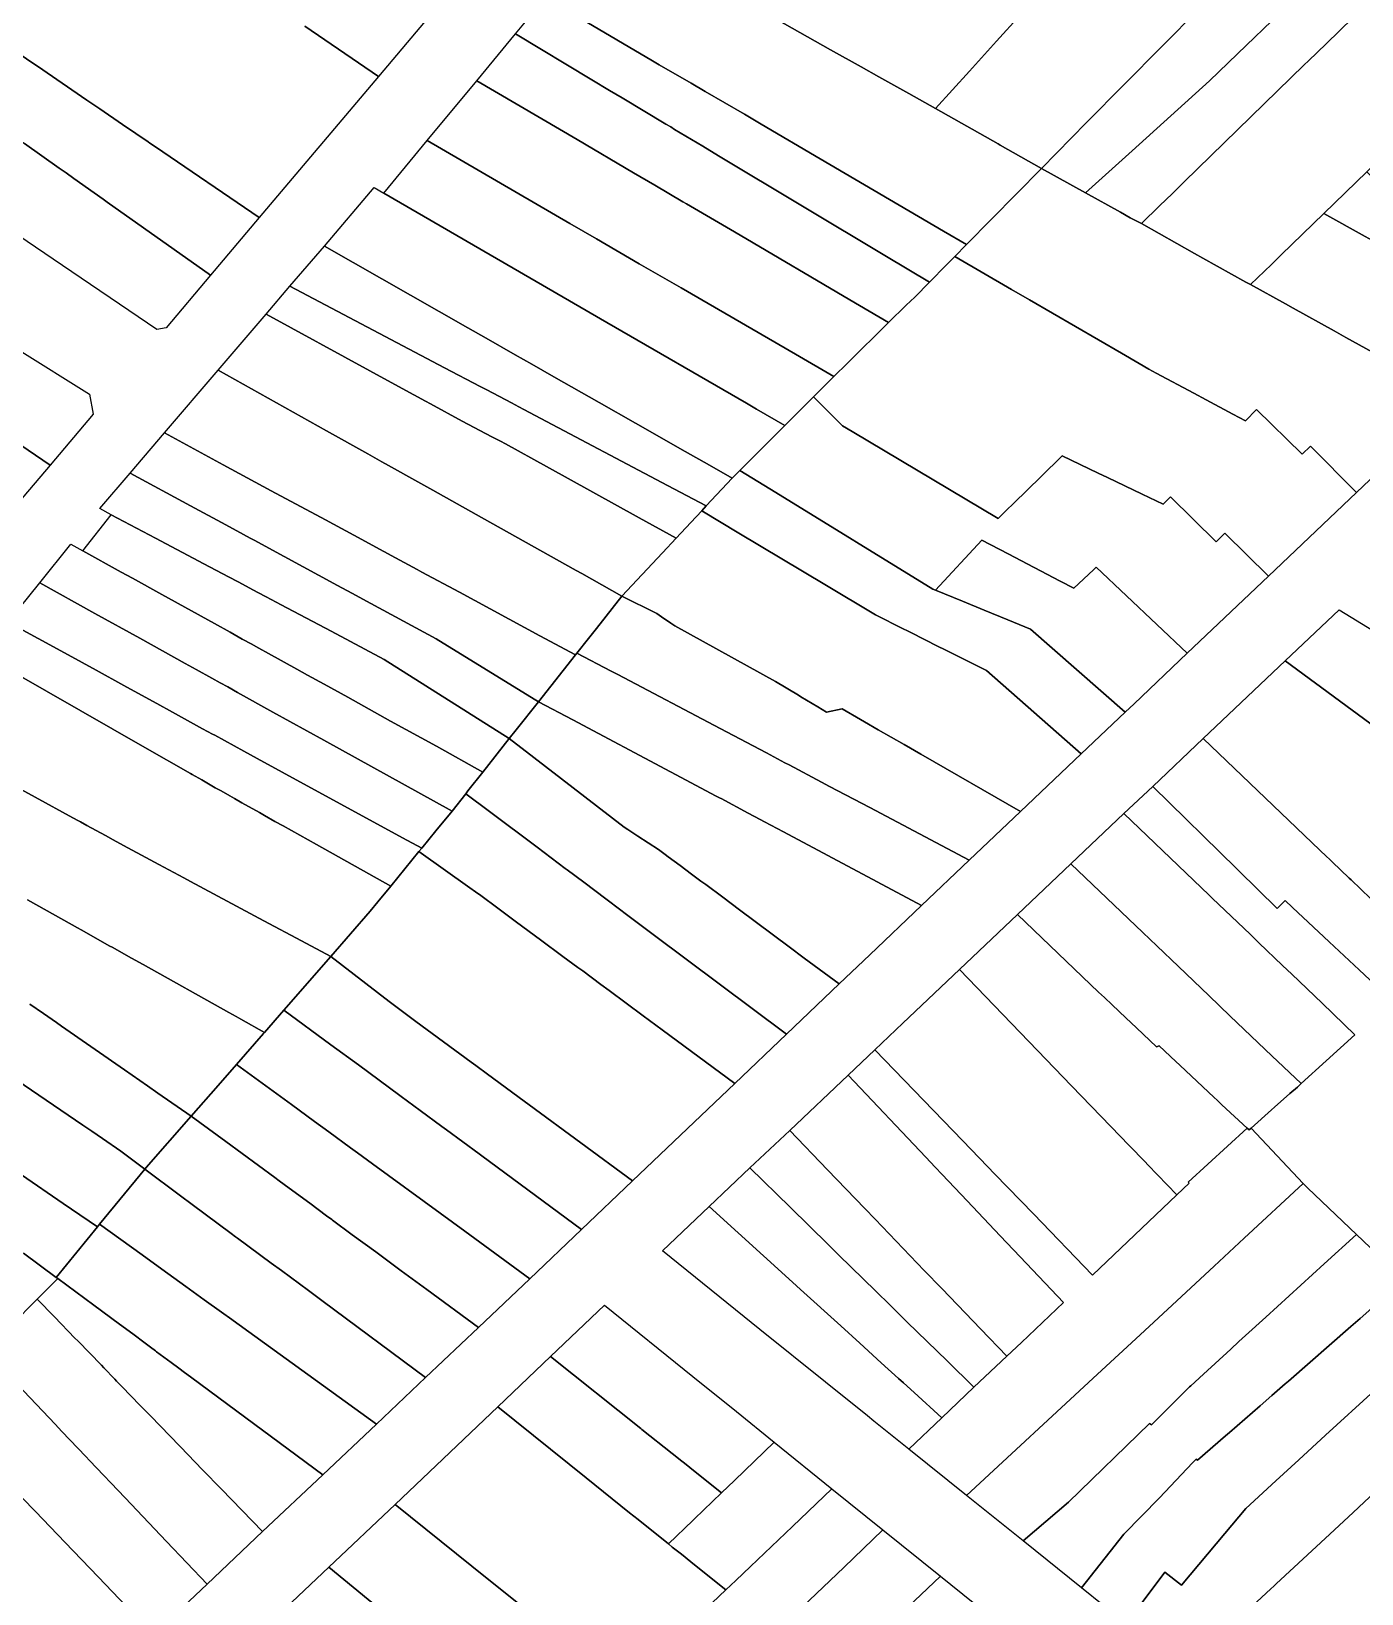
# Model space of a CAD drawing. Header units: metres. Extents: x 3 to 1005126, y 39 to 4383651.
# Drawn here: x 490286.3 to 490393.6, y 4371099.3 to 4371225.2 of the extents above; entities that cross this region are included whole.
import ezdxf

# ---------------------------------------------------------------- set-up
doc = ezdxf.new("R2010")
doc.units = ezdxf.units.M
doc.header["$MEASUREMENT"] = 0
doc.layers.add('TM_Llucmajor', color=7, linetype='Continuous')

msp = doc.modelspace()

# ---------------------------------------------------------------- linework, layer by layer
at = {"layer": 'TM_Llucmajor', "linetype": 'Continuous', "flags": 128}
for points in [[(490342.63, 4371228.57), (490341.8, 4371229.02), (490338.26, 4371230.92), (490333.13, 4371233.67), (490338.5, 4371239.45), (490342.85, 4371236.24), (490346.54, 4371233.51), (490347.02, 4371233.15), (490354.44, 4371227.67), (490355.66, 4371228.97), (490355.97, 4371229.3), (490358.41, 4371231.92), (490359.33, 4371231.13), (490360.29, 4371232.16), (490366.04, 4371226.53), (490364.15, 4371224.43), (490361.97, 4371222.02), (490359.22, 4371218.99), (490357.06, 4371220.2), (490354.66, 4371221.55), (490353.22, 4371222.36), (490350.77, 4371223.73), (490345.81, 4371226.52), (490342.63, 4371228.57)], [(490336.95, 4371222.53), (490336.42, 4371222.84), (490327.79, 4371227.94), (490333.13, 4371233.67), (490338.26, 4371230.92), (490341.8, 4371229.02), (490342.63, 4371228.57), (490345.81, 4371226.52), (490350.77, 4371223.73), (490353.22, 4371222.36), (490354.66, 4371221.55), (490357.06, 4371220.2), (490359.22, 4371218.99), (490364.26, 4371216.15), (490364.43, 4371216.05), (490367.77, 4371214.17), (490361.73, 4371208.03), (490359.86, 4371209.12), (490349.94, 4371214.95), (490345.17, 4371217.74), (490343.82, 4371218.54), (490340.67, 4371220.37), (490339.52, 4371221.04), (490336.95, 4371222.53)], [(490331.53, 4371221.31), (490325.37, 4371225.01), (490327.79, 4371227.94), (490336.42, 4371222.84), (490336.95, 4371222.53), (490339.52, 4371221.04), (490340.67, 4371220.37), (490343.82, 4371218.54), (490345.17, 4371217.74), (490349.94, 4371214.95), (490359.86, 4371209.12), (490361.73, 4371208.03), (490360.77, 4371207.06), (490360.12, 4371206.4), (490358.73, 4371204.99), (490355.28, 4371207.07), (490341.74, 4371215.19), (490340.48, 4371215.95), (490338.19, 4371217.32), (490337.88, 4371217.51), (490337.48, 4371217.75), (490333.96, 4371219.86), (490332.96, 4371220.46), (490331.53, 4371221.31)], [(490328.91, 4371217.33), (490322.25, 4371221.24), (490325.37, 4371225.01), (490331.53, 4371221.31), (490332.96, 4371220.46), (490333.96, 4371219.86), (490337.48, 4371217.75), (490337.88, 4371217.51), (490338.19, 4371217.32), (490340.48, 4371215.95), (490341.74, 4371215.19), (490355.28, 4371207.07), (490358.73, 4371204.99), (490357.55, 4371203.79), (490356.87, 4371203.14), (490355.43, 4371201.76), (490352.33, 4371203.58), (490343.48, 4371208.78), (490342.69, 4371209.24), (490339.15, 4371211.32), (490338.87, 4371211.48), (490336.61, 4371212.81), (490334.88, 4371213.82), (490330.34, 4371216.49), (490328.91, 4371217.33)], [(490329.76, 4371209.73), (490318.26, 4371216.42), (490322.25, 4371221.24), (490328.91, 4371217.33), (490330.34, 4371216.49), (490334.88, 4371213.82), (490336.61, 4371212.81), (490338.87, 4371211.48), (490339.15, 4371211.32), (490342.69, 4371209.24), (490343.48, 4371208.78), (490352.33, 4371203.58), (490355.43, 4371201.76), (490352.13, 4371198.48), (490351.04, 4371197.4), (490347.94, 4371199.19), (490338.72, 4371204.53), (490335.34, 4371206.49), (490331.91, 4371208.48), (490329.76, 4371209.73)], [(490279.28, 4371212.62), (490276.53, 4371214.38), (490280.03, 4371220), (490282.78, 4371218.25), (490285.79, 4371216.17), (490288.59, 4371214.2), (490289.15, 4371213.81), (490289.78, 4371213.36), (490291.42, 4371212.2), (490292.14, 4371211.69), (490292.47, 4371211.46), (490300.8, 4371205.57), (490297.22, 4371201.33), (490296.47, 4371201.19), (490288.11, 4371206.86), (490287.44, 4371207.32), (490285.26, 4371208.79), (490285.15, 4371208.86), (490284.45, 4371209.31), (490279.28, 4371212.62)], [(490326.53, 4371205.35), (490314.75, 4371212.18), (490318.26, 4371216.42), (490329.76, 4371209.73), (490331.91, 4371208.48), (490335.34, 4371206.49), (490338.72, 4371204.53), (490347.94, 4371199.19), (490351.04, 4371197.4), (490349.4, 4371195.76), (490347.09, 4371193.44), (490344.8, 4371194.77), (490343.99, 4371195.24), (490332.73, 4371201.76), (490327.05, 4371205.05), (490326.53, 4371205.35)], [(490393.85, 4371208.69), (490390.51, 4371210.53), (490393.99, 4371213.9), (490396.94, 4371210.86), (490400.43, 4371214.26), (490401.32, 4371213.74), (490403.23, 4371212.62), (490403.83, 4371212.27), (490408.41, 4371209.58), (490409.25, 4371209.09), (490413.04, 4371206.86), (490406.7, 4371200.88), (490402.67, 4371204.2), (490402.02, 4371203.59), (490398.03, 4371206.39), (490397.09, 4371206.91), (490393.85, 4371208.69)], [(490321.53, 4371201.33), (490309.97, 4371207.91), (490313.99, 4371212.62), (490314.75, 4371212.18), (490326.53, 4371205.35), (490327.05, 4371205.05), (490332.73, 4371201.76), (490343.99, 4371195.24), (490344.8, 4371194.77), (490347.09, 4371193.44), (490343.45, 4371189.82), (490343.19, 4371189.56), (490342.84, 4371189.19), (490341, 4371190.24), (490339.06, 4371191.35), (490335.05, 4371193.63), (490332.11, 4371195.3), (490328.47, 4371197.38), (490326.69, 4371198.39), (490325.36, 4371199.15), (490323.02, 4371200.48), (490321.53, 4371201.33)], [(490387.43, 4371203.24), (490384.62, 4371204.8), (490386.29, 4371206.43), (490387.09, 4371207.21), (490390.51, 4371210.53), (490393.85, 4371208.69), (490397.09, 4371206.91), (490398.03, 4371206.39), (490402.02, 4371203.59), (490402.67, 4371204.2), (490406.7, 4371200.88), (490401.14, 4371195.64), (490398.43, 4371197.14), (490392.28, 4371200.55), (490391.35, 4371201.07), (490388.06, 4371202.89), (490387.43, 4371203.24)], [(490270.97, 4371201.78), (490267.68, 4371204.03), (490268.39, 4371204.89), (490269.29, 4371205.96), (490271.28, 4371208.36), (490274.25, 4371206.5), (490277.18, 4371204.66), (490283.62, 4371200.62), (490285.38, 4371199.52), (490291.05, 4371195.97), (490291.33, 4371194.35), (490287.86, 4371190.24), (490280.32, 4371195.39), (490279.72, 4371195.8), (490276.84, 4371197.77), (490274.47, 4371199.39), (490272.66, 4371200.62), (490272.37, 4371200.82), (490270.97, 4371201.78)], [(490319.66, 4371198.1), (490307.2, 4371204.68), (490309.97, 4371207.91), (490321.53, 4371201.33), (490323.02, 4371200.48), (490325.36, 4371199.15), (490326.69, 4371198.39), (490328.47, 4371197.38), (490332.11, 4371195.3), (490335.05, 4371193.63), (490339.06, 4371191.35), (490341, 4371190.24), (490342.84, 4371189.19), (490340.75, 4371186.96), (490337.62, 4371188.62), (490326.95, 4371194.25), (490326.04, 4371194.73), (490325.64, 4371194.94), (490325.04, 4371195.26), (490323.06, 4371196.31), (490322.53, 4371196.59), (490319.66, 4371198.1)], [(490351.74, 4371193.41), (490349.4, 4371195.76), (490351.04, 4371197.4), (490352.13, 4371198.48), (490355.43, 4371201.76), (490356.87, 4371203.14), (490357.55, 4371203.79), (490358.73, 4371204.99), (490360.12, 4371206.4), (490360.77, 4371207.06), (490365.36, 4371204.41), (490366.8, 4371203.57), (490374.2, 4371199.28), (490375.64, 4371198.44), (490376.41, 4371197.99), (490377.01, 4371197.67), (490380.05, 4371196.05), (490381.04, 4371195.52), (490383.19, 4371194.37), (490384.2, 4371193.83), (490385.1, 4371194.74), (490388.77, 4371191.12), (490389.44, 4371191.77), (490393.16, 4371188.05), (490386.06, 4371181.31), (490382.53, 4371184.77), (490381.84, 4371184.07), (490378.16, 4371187.69), (490377.57, 4371187.1), (490375.87, 4371187.91), (490373.08, 4371189.25), (490372.32, 4371189.61), (490369.43, 4371190.99), (490367.7, 4371189.3), (490365.54, 4371187.19), (490364.91, 4371186.58), (490364.26, 4371185.94), (490352.5, 4371192.96), (490351.74, 4371193.41)], [(490318.12, 4371195.4), (490316.25, 4371196.42), (490313.64, 4371197.85), (490305.28, 4371202.43), (490307.2, 4371204.68), (490319.66, 4371198.1), (490322.53, 4371196.59), (490323.06, 4371196.31), (490325.04, 4371195.26), (490325.64, 4371194.94), (490326.04, 4371194.73), (490326.95, 4371194.25), (490337.62, 4371188.62), (490340.75, 4371186.96), (490340.38, 4371186.56), (490339.5, 4371185.63), (490338.31, 4371184.35), (490335.34, 4371186), (490327.87, 4371190.14), (490324.56, 4371191.97), (490324.17, 4371192.17), (490323.47, 4371192.54), (490321.07, 4371193.79), (490318.52, 4371195.18), (490318.12, 4371195.4)], [(490266.34, 4371197.68), (490263.84, 4371199.4), (490264.92, 4371200.7), (490265.62, 4371201.55), (490267.68, 4371204.03), (490270.97, 4371201.78), (490272.37, 4371200.82), (490272.66, 4371200.62), (490274.47, 4371199.39), (490276.84, 4371197.77), (490279.72, 4371195.8), (490280.32, 4371195.39), (490287.86, 4371190.24), (490283.93, 4371185.59), (490276.02, 4371191.02), (490273.11, 4371193.02), (490270.84, 4371194.57), (490269.87, 4371195.24), (490269.14, 4371195.74), (490268.75, 4371196.01), (490266.34, 4371197.68)], [(490313.47, 4371191.15), (490310.14, 4371193.01), (490301.41, 4371197.9), (490305.28, 4371202.43), (490313.64, 4371197.85), (490316.25, 4371196.42), (490318.12, 4371195.4), (490318.52, 4371195.18), (490321.07, 4371193.79), (490323.47, 4371192.54), (490324.17, 4371192.17), (490324.56, 4371191.97), (490327.87, 4371190.14), (490335.34, 4371186), (490338.31, 4371184.35), (490337.22, 4371183.18), (490333.95, 4371179.69), (490330.72, 4371181.5), (490330.27, 4371181.75), (490324.65, 4371184.89), (490322.21, 4371186.26), (490318.71, 4371188.22), (490317.51, 4371188.89), (490315.14, 4371190.21), (490314.59, 4371190.52), (490313.47, 4371191.15)], [(490310.05, 4371185.84), (490305.69, 4371188.19), (490301.82, 4371190.28), (490297.09, 4371192.84), (490301.41, 4371197.9), (490310.14, 4371193.01), (490313.47, 4371191.15), (490314.59, 4371190.52), (490315.14, 4371190.21), (490317.51, 4371188.89), (490318.71, 4371188.22), (490322.21, 4371186.26), (490324.65, 4371184.89), (490330.27, 4371181.75), (490330.72, 4371181.5), (490333.95, 4371179.69), (490331.9, 4371177.09), (490331.25, 4371176.27), (490330.31, 4371175.08), (490330.21, 4371174.95), (490327.34, 4371176.5), (490320.85, 4371180), (490317.83, 4371181.63), (490317.44, 4371181.84), (490315.71, 4371182.78), (490313.83, 4371183.79), (490312.98, 4371184.25), (490310.05, 4371185.84)], [(490346.35, 4371188.04), (490343.45, 4371189.82), (490347.09, 4371193.44), (490349.4, 4371195.76), (490351.74, 4371193.41), (490352.5, 4371192.96), (490364.26, 4371185.94), (490364.91, 4371186.58), (490365.54, 4371187.19), (490367.7, 4371189.3), (490369.43, 4371190.99), (490372.32, 4371189.61), (490373.08, 4371189.25), (490375.87, 4371187.91), (490377.57, 4371187.1), (490378.16, 4371187.69), (490381.84, 4371184.07), (490382.53, 4371184.77), (490386.06, 4371181.31), (490379.5, 4371175.08), (490372.18, 4371182.02), (490371.95, 4371181.8), (490370.37, 4371180.32), (490369.28, 4371180.89), (490365.07, 4371183.09), (490362.96, 4371184.19), (490359.22, 4371180.17), (490359, 4371180.26), (490346.35, 4371188.04)], [(490304, 4371184.36), (490303.46, 4371184.65), (490302.02, 4371185.43), (490299.19, 4371186.96), (490294.32, 4371189.6), (490297.09, 4371192.84), (490301.82, 4371190.28), (490305.69, 4371188.19), (490310.05, 4371185.84), (490312.98, 4371184.25), (490313.83, 4371183.79), (490315.71, 4371182.78), (490317.44, 4371181.84), (490317.83, 4371181.63), (490320.85, 4371180), (490327.34, 4371176.5), (490330.21, 4371174.95), (490327.23, 4371171.18), (490318.98, 4371176.24), (490313.71, 4371179.1), (490312.17, 4371179.93), (490311.04, 4371180.54), (490306.73, 4371182.88), (490304.31, 4371184.19), (490304, 4371184.36)], [(490292.8, 4371186.25), (490291.87, 4371186.74), (490294.32, 4371189.6), (490299.19, 4371186.96), (490302.02, 4371185.43), (490303.46, 4371184.65), (490304, 4371184.36), (490304.31, 4371184.19), (490306.73, 4371182.88), (490311.04, 4371180.54), (490312.17, 4371179.93), (490313.71, 4371179.1), (490318.98, 4371176.24), (490327.23, 4371171.18), (490325.43, 4371168.91), (490324.87, 4371168.2), (490314.79, 4371174.59), (490310.51, 4371176.86), (490306.49, 4371178.99), (490305.29, 4371179.63), (490304.61, 4371179.99), (490304.27, 4371180.17), (490303.03, 4371180.83), (490302.24, 4371181.25), (490300.25, 4371182.3), (490296.36, 4371184.36), (490292.8, 4371186.25)], [(490343.38, 4371184.77), (490340.38, 4371186.56), (490340.75, 4371186.96), (490342.84, 4371189.19), (490343.19, 4371189.56), (490343.45, 4371189.82), (490346.35, 4371188.04), (490359, 4371180.26), (490359.22, 4371180.17), (490361.41, 4371179.28), (490363.15, 4371178.56), (490365.06, 4371177.78), (490366.43, 4371177.22), (490366.88, 4371177.03), (490374.51, 4371170.34), (490370.97, 4371166.97), (490363.32, 4371173.68), (490359.94, 4371175.38), (490359.45, 4371175.63), (490357.23, 4371176.75), (490356.35, 4371177.19), (490354.65, 4371178.05), (490354.49, 4371178.13), (490354.39, 4371178.18), (490350.31, 4371180.62), (490343.38, 4371184.77)], [(490301.12, 4371177.47), (490296.86, 4371179.83), (490294.51, 4371181.13), (490293.59, 4371181.63), (490290.51, 4371183.34), (490292.8, 4371186.25), (490296.36, 4371184.36), (490300.25, 4371182.3), (490302.24, 4371181.25), (490303.03, 4371180.83), (490304.27, 4371180.17), (490304.61, 4371179.99), (490305.29, 4371179.63), (490306.49, 4371178.99), (490310.51, 4371176.86), (490314.79, 4371174.59), (490324.87, 4371168.2), (490322.75, 4371165.51), (490319, 4371167.58), (490315.31, 4371169.62), (490311.85, 4371171.53), (490309.96, 4371172.58), (490308.61, 4371173.33), (490307.75, 4371173.81), (490305.47, 4371175.06), (490304.68, 4371175.5), (490304.07, 4371175.84), (490303.41, 4371176.2), (490303.35, 4371176.23), (490302.39, 4371176.77), (490301.12, 4371177.47)], [(490337.14, 4371178.03), (490336.76, 4371178.29), (490333.95, 4371179.69), (490337.22, 4371183.18), (490338.31, 4371184.35), (490339.5, 4371185.63), (490340.38, 4371186.56), (490343.38, 4371184.77), (490350.31, 4371180.62), (490354.39, 4371178.18), (490354.49, 4371178.13), (490354.65, 4371178.05), (490356.35, 4371177.19), (490357.23, 4371176.75), (490359.45, 4371175.63), (490359.94, 4371175.38), (490363.32, 4371173.68), (490370.97, 4371166.97), (490366.08, 4371162.32), (490358.03, 4371166.95), (490356.69, 4371167.72), (490354.61, 4371168.91), (490353.5, 4371169.55), (490353.17, 4371169.74), (490351.69, 4371170.59), (490350.44, 4371170.34), (490349.74, 4371170.76), (490348.38, 4371171.57), (490348.17, 4371171.7), (490346.32, 4371172.81), (490338.21, 4371177.29), (490337.88, 4371177.51), (490337.14, 4371178.03)], [(490361.41, 4371179.28), (490359.22, 4371180.17), (490362.96, 4371184.19), (490365.07, 4371183.09), (490369.28, 4371180.89), (490370.37, 4371180.32), (490371.95, 4371181.8), (490372.18, 4371182.02), (490379.5, 4371175.08), (490375.22, 4371171.01), (490374.51, 4371170.34), (490366.88, 4371177.03), (490366.43, 4371177.22), (490365.06, 4371177.78), (490363.15, 4371178.56), (490361.41, 4371179.28)], [(490298.74, 4371174.27), (490295.09, 4371176.29), (490291.46, 4371178.3), (490287.03, 4371180.75), (490289.55, 4371183.87), (490290.51, 4371183.34), (490293.59, 4371181.63), (490294.51, 4371181.13), (490296.86, 4371179.83), (490301.12, 4371177.47), (490302.39, 4371176.77), (490303.35, 4371176.23), (490303.41, 4371176.2), (490304.07, 4371175.84), (490304.68, 4371175.5), (490305.47, 4371175.06), (490307.75, 4371173.81), (490308.61, 4371173.33), (490309.96, 4371172.58), (490311.85, 4371171.53), (490315.31, 4371169.62), (490319, 4371167.58), (490322.75, 4371165.51), (490321.54, 4371163.98), (490321.37, 4371163.76), (490320.26, 4371162.36), (490309.94, 4371168.07), (490305.83, 4371170.34), (490302.97, 4371171.93), (490302.18, 4371172.37), (490301.57, 4371172.71), (490300.91, 4371173.07), (490299.65, 4371173.77), (490298.74, 4371174.27)], [(490296.71, 4371170.89), (490293.8, 4371172.49), (490291.57, 4371173.71), (490289.32, 4371174.95), (490284.49, 4371177.6), (490287.03, 4371180.75), (490291.46, 4371178.3), (490295.09, 4371176.29), (490298.74, 4371174.27), (490299.65, 4371173.77), (490300.91, 4371173.07), (490301.57, 4371172.71), (490302.18, 4371172.37), (490302.97, 4371171.93), (490305.83, 4371170.34), (490309.94, 4371168.07), (490320.26, 4371162.36), (490318.96, 4371160.76), (490317.82, 4371159.37), (490316.28, 4371160.21), (490306.56, 4371165.5), (490304.56, 4371166.59), (490303.48, 4371167.18), (490301.13, 4371168.47), (490300.96, 4371168.56), (490300.16, 4371169), (490297.48, 4371170.47), (490296.71, 4371170.89)], [(490333.08, 4371173.64), (490330.31, 4371175.08), (490331.25, 4371176.27), (490331.9, 4371177.09), (490333.95, 4371179.69), (490336.76, 4371178.29), (490337.14, 4371178.03), (490337.88, 4371177.51), (490338.21, 4371177.29), (490346.32, 4371172.81), (490348.17, 4371171.7), (490348.38, 4371171.57), (490349.74, 4371170.76), (490350.44, 4371170.34), (490351.69, 4371170.59), (490353.17, 4371169.74), (490353.5, 4371169.55), (490354.61, 4371168.91), (490356.69, 4371167.72), (490358.03, 4371166.95), (490366.08, 4371162.32), (490361.94, 4371158.39), (490353.92, 4371162.64), (490350.69, 4371164.35), (490350.04, 4371164.69), (490347.42, 4371166.08), (490347.09, 4371166.25), (490345.6, 4371167.05), (490341.88, 4371169.01), (490333.63, 4371173.36), (490333.08, 4371173.64)], [(490401.43, 4371166.56), (490400.37, 4371164.92), (490400.34, 4371164.94), (490399.97, 4371165.21), (490398.01, 4371166.66), (490395.69, 4371168.37), (490395.24, 4371168.7), (490387.41, 4371174.47), (490391.76, 4371178.59), (490400.05, 4371173.51), (490401.82, 4371172.46), (490404.44, 4371170.87), (490404.4, 4371170.81), (490401.65, 4371166.9), (490401.43, 4371166.56)], [(490329.99, 4371169.71), (490327.23, 4371171.18), (490330.21, 4371174.95), (490330.31, 4371175.08), (490333.08, 4371173.64), (490333.63, 4371173.36), (490341.88, 4371169.01), (490345.6, 4371167.05), (490347.09, 4371166.25), (490347.42, 4371166.08), (490350.04, 4371164.69), (490350.69, 4371164.35), (490353.92, 4371162.64), (490361.94, 4371158.39), (490358.1, 4371154.74), (490346.97, 4371160.68), (490345.44, 4371161.49), (490345.09, 4371161.68), (490344.13, 4371162.19), (490341.94, 4371163.37), (490341.87, 4371163.4), (490341.49, 4371163.6), (490338.33, 4371165.28), (490337.86, 4371165.53), (490329.99, 4371169.71)], [(490405.71, 4371152.68), (490401.43, 4371148.5), (490399.51, 4371150.33), (490396.66, 4371153.04), (490394.55, 4371155.06), (490394.27, 4371155.32), (490392.71, 4371156.82), (490392.57, 4371156.95), (490391.19, 4371158.26), (490390.97, 4371158.47), (490390.74, 4371158.69), (490390.19, 4371159.22), (490380.79, 4371168.2), (490387.41, 4371174.47), (490395.24, 4371168.7), (490395.69, 4371168.37), (490398.01, 4371166.66), (490399.97, 4371165.21), (490400.34, 4371164.94), (490400.37, 4371164.92), (490400.19, 4371164.63), (490405.07, 4371160.76), (490410.06, 4371157.09), (490405.71, 4371152.68)], [(490326.84, 4371166.69), (490324.87, 4371168.2), (490325.43, 4371168.91), (490327.23, 4371171.18), (490329.99, 4371169.71), (490337.86, 4371165.53), (490338.33, 4371165.28), (490341.49, 4371163.6), (490341.87, 4371163.4), (490341.94, 4371163.37), (490344.13, 4371162.19), (490345.09, 4371161.68), (490345.44, 4371161.49), (490346.97, 4371160.68), (490358.1, 4371154.74), (490353.94, 4371150.78), (490351.46, 4371148.42), (490348.64, 4371150.51), (490347.44, 4371151.41), (490343.43, 4371154.39), (490342.07, 4371155.41), (490340.7, 4371156.43), (490340.31, 4371156.72), (490339.56, 4371157.28), (490338.64, 4371157.96), (490337.69, 4371158.67), (490337.43, 4371158.86), (490336.91, 4371159.25), (490335.24, 4371160.35), (490334.43, 4371160.88), (490334.14, 4371161.07), (490326.84, 4371166.69)], [(490323.27, 4371162.33), (490321.37, 4371163.76), (490321.54, 4371163.98), (490322.75, 4371165.51), (490324.87, 4371168.2), (490326.84, 4371166.69), (490334.14, 4371161.07), (490334.43, 4371160.88), (490335.24, 4371160.35), (490336.91, 4371159.25), (490337.43, 4371158.86), (490337.69, 4371158.67), (490338.64, 4371157.96), (490339.56, 4371157.28), (490340.31, 4371156.72), (490340.7, 4371156.43), (490342.07, 4371155.41), (490343.43, 4371154.39), (490347.44, 4371151.41), (490348.64, 4371150.51), (490351.46, 4371148.42), (490347.21, 4371144.37), (490336.48, 4371152.41), (490335.51, 4371153.13), (490334.2, 4371154.11), (490333.86, 4371154.37), (490332.66, 4371155.28), (490330.87, 4371156.62), (490329.53, 4371157.63), (490329.38, 4371157.74), (490327.12, 4371159.44), (490323.27, 4371162.33)], [(490383.48, 4371157.73), (490376.73, 4371164.35), (490380.79, 4371168.2), (490390.19, 4371159.22), (490390.74, 4371158.69), (490390.97, 4371158.47), (490391.19, 4371158.26), (490392.57, 4371156.95), (490392.71, 4371156.82), (490394.27, 4371155.32), (490394.55, 4371155.06), (490396.66, 4371153.04), (490399.51, 4371150.33), (490401.43, 4371148.5), (490401.74, 4371148.21), (490400.69, 4371147.12), (490398.43, 4371144.8), (490393.36, 4371149.56), (490390.95, 4371151.82), (490388, 4371154.59), (490387.4, 4371155.16), (490386.77, 4371154.51), (490383.65, 4371157.57), (490383.48, 4371157.73)], [(490321.69, 4371156.18), (490317.59, 4371159.09), (490317.82, 4371159.37), (490318.96, 4371160.76), (490320.26, 4371162.36), (490321.37, 4371163.76), (490323.27, 4371162.33), (490327.12, 4371159.44), (490329.38, 4371157.74), (490329.53, 4371157.63), (490330.87, 4371156.62), (490332.66, 4371155.28), (490333.86, 4371154.37), (490334.2, 4371154.11), (490335.51, 4371153.13), (490336.48, 4371152.41), (490347.21, 4371144.37), (490343.04, 4371140.39), (490337.2, 4371144.72), (490335.66, 4371145.85), (490332.92, 4371147.9), (490332.26, 4371148.39), (490330.8, 4371149.47), (490330.39, 4371149.76), (490329.19, 4371150.65), (490327.39, 4371151.99), (490325.46, 4371153.41), (490323.96, 4371154.52), (490322.57, 4371155.55), (490322.16, 4371155.85), (490321.69, 4371156.18)], [(490375.94, 4371152.56), (490370.13, 4371158.1), (490374.41, 4371162.16), (490381.27, 4371155.59), (490381.52, 4371155.35), (490384.6, 4371152.4), (490385.28, 4371151.75), (490387.19, 4371149.92), (490387.94, 4371149.2), (490390.38, 4371146.87), (490393.03, 4371144.33), (490390.71, 4371142.22), (490388.7, 4371140.39), (490386.34, 4371142.64), (490382.98, 4371145.84), (490381.25, 4371147.5), (490378.8, 4371149.83), (490377.05, 4371151.5), (490375.94, 4371152.56)], [(490314.28, 4371155.04), (490315.32, 4371156.31), (490317.59, 4371159.09), (490321.69, 4371156.18), (490322.16, 4371155.85), (490322.57, 4371155.55), (490323.96, 4371154.52), (490325.46, 4371153.41), (490327.39, 4371151.99), (490329.19, 4371150.65), (490330.39, 4371149.76), (490330.8, 4371149.47), (490332.26, 4371148.39), (490332.92, 4371147.9), (490335.66, 4371145.85), (490337.2, 4371144.72), (490343.04, 4371140.39), (490338.66, 4371136.22), (490334.79, 4371132.54), (490326.47, 4371138.67), (490326.06, 4371138.97), (490323.11, 4371141.15), (490322.18, 4371141.84), (490321.81, 4371142.11), (490317.35, 4371145.4), (490316.49, 4371146.04), (490315.18, 4371147), (490310.48, 4371150.63), (490313.67, 4371154.29), (490314.28, 4371155.04)], [(490372.37, 4371147.77), (490365.82, 4371154.01), (490370.13, 4371158.1), (490375.94, 4371152.56), (490377.05, 4371151.5), (490378.8, 4371149.83), (490381.25, 4371147.5), (490382.98, 4371145.84), (490386.34, 4371142.64), (490388.7, 4371140.39), (490388.39, 4371140.11), (490387.79, 4371139.58), (490386.55, 4371138.48), (490386.31, 4371138.27), (490384.67, 4371136.81), (490384.49, 4371136.65), (490384.33, 4371136.8), (490382.31, 4371138.69), (490381.91, 4371139.06), (490381.68, 4371139.27), (490378.91, 4371141.87), (490378.6, 4371142.16), (490377.24, 4371143.43), (490377.02, 4371143.36), (490375.41, 4371144.89), (490374.57, 4371145.69), (490373.45, 4371146.75), (490372.84, 4371147.33), (490372.37, 4371147.77)], [(490367.44, 4371143.06), (490361.15, 4371149.59), (490365.82, 4371154.01), (490372.37, 4371147.77), (490372.84, 4371147.33), (490373.45, 4371146.75), (490374.57, 4371145.69), (490375.41, 4371144.89), (490377.02, 4371143.36), (490377.24, 4371143.43), (490378.6, 4371142.16), (490378.91, 4371141.87), (490381.68, 4371139.27), (490381.91, 4371139.06), (490382.31, 4371138.69), (490384.33, 4371136.8), (490379.59, 4371132.44), (490379.67, 4371132.36), (490378.67, 4371131.41), (490376.33, 4371133.84), (490376.11, 4371134.07), (490374.82, 4371135.41), (490373.36, 4371136.92), (490370.18, 4371140.22), (490367.44, 4371143.06)], [(490310.5, 4371143.51), (490306.7, 4371146.31), (490310.48, 4371150.63), (490315.18, 4371147), (490316.49, 4371146.04), (490317.35, 4371145.4), (490321.81, 4371142.11), (490322.18, 4371141.84), (490323.11, 4371141.15), (490326.06, 4371138.97), (490326.47, 4371138.67), (490334.79, 4371132.54), (490330.69, 4371128.63), (490322.65, 4371134.56), (490322.44, 4371134.72), (490319.81, 4371136.66), (490319.45, 4371136.92), (490317.68, 4371138.23), (490316.17, 4371139.34), (490316.05, 4371139.43), (490312.71, 4371141.89), (490310.5, 4371143.51)], [(490361.43, 4371135.77), (490354.33, 4371143.12), (490356.58, 4371145.25), (490361.15, 4371149.59), (490367.44, 4371143.06), (490370.18, 4371140.22), (490373.36, 4371136.92), (490374.82, 4371135.41), (490376.11, 4371134.07), (490376.33, 4371133.84), (490378.67, 4371131.41), (490371.87, 4371124.96), (490367.12, 4371129.88), (490364.01, 4371133.1), (490363.42, 4371133.71), (490361.43, 4371135.77)], [(490305.54, 4371139.99), (490302.88, 4371141.93), (490305.06, 4371144.42), (490305.14, 4371144.52), (490306.7, 4371146.31), (490310.5, 4371143.51), (490312.71, 4371141.89), (490316.05, 4371139.43), (490316.17, 4371139.34), (490317.68, 4371138.23), (490319.45, 4371136.92), (490319.81, 4371136.66), (490322.44, 4371134.72), (490322.65, 4371134.56), (490330.69, 4371128.63), (490326.53, 4371124.66), (490321.29, 4371128.49), (490319.3, 4371129.94), (490313.85, 4371133.92), (490312.64, 4371134.8), (490312.07, 4371135.22), (490310.33, 4371136.49), (490309.18, 4371137.33), (490307.31, 4371138.7), (490305.54, 4371139.99)], [(490358.44, 4371134.46), (490352.18, 4371141.08), (490354.33, 4371143.12), (490361.43, 4371135.77), (490363.42, 4371133.71), (490364.01, 4371133.1), (490367.12, 4371129.88), (490371.87, 4371124.96), (490378.67, 4371131.41), (490379.67, 4371132.36), (490379.59, 4371132.44), (490384.33, 4371136.8), (490384.49, 4371136.65), (490384.67, 4371136.81), (490388.84, 4371132.33), (490384.11, 4371127.94), (490381.67, 4371125.67), (490378.66, 4371122.88), (490375.71, 4371120.14), (490372.27, 4371116.96), (490361.73, 4371107.18), (490357.07, 4371110.93), (490359.74, 4371113.45), (490362.32, 4371115.91), (490364.97, 4371118.42), (490366.14, 4371119.52), (490367.84, 4371121.14), (490369.53, 4371122.75), (490366.05, 4371126.42), (490364.44, 4371128.13), (490361.78, 4371130.94), (490359.76, 4371133.07), (490359.2, 4371133.66), (490358.44, 4371134.46)], [(490302.03, 4371135.72), (490299.24, 4371137.76), (490301.4, 4371140.23), (490302.88, 4371141.93), (490305.54, 4371139.99), (490307.31, 4371138.7), (490309.18, 4371137.33), (490310.33, 4371136.49), (490312.07, 4371135.22), (490312.64, 4371134.8), (490313.85, 4371133.92), (490319.3, 4371129.94), (490321.29, 4371128.49), (490326.53, 4371124.66), (490322.39, 4371120.72), (490318.23, 4371123.78), (490316.17, 4371125.3), (490314.11, 4371126.82), (490312.22, 4371128.21), (490310.62, 4371129.39), (490310.56, 4371129.43), (490310.14, 4371129.74), (490308.79, 4371130.74), (490307.12, 4371131.97), (490306.33, 4371132.55), (490305.98, 4371132.81), (490302.03, 4371135.72)], [(490350.53, 4371133.43), (490347.47, 4371136.62), (490352.18, 4371141.08), (490358.44, 4371134.46), (490359.2, 4371133.66), (490359.76, 4371133.07), (490361.78, 4371130.94), (490364.44, 4371128.13), (490366.05, 4371126.42), (490369.53, 4371122.75), (490367.84, 4371121.14), (490366.14, 4371119.52), (490364.97, 4371118.42), (490362.85, 4371120.62), (490362.27, 4371121.23), (490359.72, 4371123.88), (490358.32, 4371125.33), (490354.35, 4371129.46), (490353.53, 4371130.32), (490350.53, 4371133.43)], [(490298.37, 4371131.35), (490295.5, 4371133.48), (490295.62, 4371133.62), (490299.24, 4371137.76), (490302.03, 4371135.72), (490305.98, 4371132.81), (490306.33, 4371132.55), (490307.12, 4371131.97), (490308.79, 4371130.74), (490310.14, 4371129.74), (490310.56, 4371129.43), (490310.62, 4371129.39), (490312.22, 4371128.21), (490314.11, 4371126.82), (490316.17, 4371125.3), (490318.23, 4371123.78), (490322.39, 4371120.72), (490318.13, 4371116.69), (490309.87, 4371122.82), (490308.69, 4371123.7), (490306.51, 4371125.31), (490305.69, 4371125.92), (490302.98, 4371127.93), (490302.82, 4371128.05), (490302.47, 4371128.31), (490299.32, 4371130.65), (490298.37, 4371131.35)], [(490347.5, 4371130.42), (490344.27, 4371133.59), (490347.47, 4371136.62), (490350.53, 4371133.43), (490353.53, 4371130.32), (490354.35, 4371129.46), (490358.32, 4371125.33), (490359.72, 4371123.88), (490362.27, 4371121.23), (490362.85, 4371120.62), (490364.97, 4371118.42), (490362.32, 4371115.91), (490360.15, 4371118.03), (490356.95, 4371121.17), (490355.59, 4371122.5), (490354.39, 4371123.68), (490351.44, 4371126.57), (490350.59, 4371127.4), (490347.5, 4371130.42)], [(490295.28, 4371126.58), (490292.71, 4371128.44), (490291.86, 4371129.05), (490295.5, 4371133.48), (490298.37, 4371131.35), (490299.32, 4371130.65), (490302.47, 4371128.31), (490302.82, 4371128.05), (490302.98, 4371127.93), (490305.69, 4371125.92), (490306.51, 4371125.31), (490308.69, 4371123.7), (490309.87, 4371122.82), (490318.13, 4371116.69), (490314.16, 4371112.94), (490302.62, 4371121.28), (490302.5, 4371121.37), (490301.67, 4371121.97), (490300.28, 4371122.97), (490298.8, 4371124.04), (490296.88, 4371125.43), (490295.28, 4371126.58)], [(490347.7, 4371124.38), (490340.98, 4371130.47), (490344.27, 4371133.59), (490347.5, 4371130.42), (490350.59, 4371127.4), (490351.44, 4371126.57), (490354.39, 4371123.68), (490355.59, 4371122.5), (490356.95, 4371121.17), (490360.15, 4371118.03), (490362.32, 4371115.91), (490359.74, 4371113.45), (490357.49, 4371115.5), (490356.63, 4371116.27), (490356.25, 4371116.62), (490354.85, 4371117.89), (490353.12, 4371119.46), (490351.58, 4371120.86), (490348.35, 4371123.78), (490347.7, 4371124.38)], [(490366.28, 4371103.52), (490361.73, 4371107.18), (490372.27, 4371116.96), (490375.71, 4371120.14), (490378.66, 4371122.88), (490381.67, 4371125.67), (490384.11, 4371127.94), (490388.84, 4371132.33), (490389.23, 4371131.96), (490393.14, 4371128.23), (490390.55, 4371125.86), (490385.85, 4371121.57), (490384.21, 4371120.07), (490383.68, 4371119.59), (490383.03, 4371118.99), (490380.82, 4371116.97), (490379.79, 4371116.03), (490379.7, 4371115.95), (490376.62, 4371112.87), (490376.46, 4371113), (490369.95, 4371106.66), (490366.28, 4371103.52)], [(490345.07, 4371120.58), (490337.21, 4371126.9), (490340.98, 4371130.47), (490347.7, 4371124.38), (490348.35, 4371123.78), (490351.58, 4371120.86), (490353.12, 4371119.46), (490354.85, 4371117.89), (490356.25, 4371116.62), (490356.63, 4371116.27), (490357.49, 4371115.5), (490359.74, 4371113.45), (490357.07, 4371110.93), (490354.26, 4371113.19), (490353.75, 4371113.6), (490350.36, 4371116.32), (490345.07, 4371120.58)], [(490288.48, 4371124.68), (490288.35, 4371124.77), (490291.68, 4371128.83), (490291.86, 4371129.05), (490292.71, 4371128.44), (490295.28, 4371126.58), (490296.88, 4371125.43), (490298.8, 4371124.04), (490300.28, 4371122.97), (490301.67, 4371121.97), (490302.5, 4371121.37), (490302.62, 4371121.28), (490314.16, 4371112.94), (490309.84, 4371108.85), (490302.18, 4371114.53), (490299.18, 4371116.75), (490298.69, 4371117.11), (490298.23, 4371117.45), (490297.61, 4371117.91), (490296.45, 4371118.77), (490296.35, 4371118.85), (490295.96, 4371119.14), (490295.52, 4371119.47), (490294.53, 4371120.21), (490293.47, 4371120.99), (490291.39, 4371122.53), (490288.48, 4371124.68)], [(490288.21, 4371121.58), (490286.82, 4371123.02), (490288.48, 4371124.68), (490291.39, 4371122.53), (490293.47, 4371120.99), (490294.53, 4371120.21), (490295.52, 4371119.47), (490295.96, 4371119.14), (490296.35, 4371118.85), (490296.45, 4371118.77), (490297.61, 4371117.91), (490298.23, 4371117.45), (490298.69, 4371117.11), (490299.18, 4371116.75), (490302.18, 4371114.53), (490309.84, 4371108.85), (490304.99, 4371104.27), (490301.67, 4371107.69), (490300.16, 4371109.26), (490298.37, 4371111.11), (490298.31, 4371111.17), (490295.95, 4371113.6), (490295.1, 4371114.48), (490293.68, 4371115.94), (490293.23, 4371116.41), (490293.08, 4371116.56), (490292.19, 4371117.48), (490292, 4371117.68), (490290.09, 4371119.64), (490289.87, 4371119.87), (490288.21, 4371121.58)], [(490288.27, 4371112.93), (490282.65, 4371118.83), (490286.82, 4371123.02), (490288.21, 4371121.58), (490289.87, 4371119.87), (490290.09, 4371119.64), (490292, 4371117.68), (490292.19, 4371117.48), (490293.08, 4371116.56), (490293.23, 4371116.41), (490293.68, 4371115.94), (490295.1, 4371114.48), (490295.95, 4371113.6), (490298.31, 4371111.17), (490298.37, 4371111.11), (490300.16, 4371109.26), (490301.67, 4371107.69), (490304.99, 4371104.27), (490300.52, 4371100.04), (490297.26, 4371103.47), (490293.91, 4371106.99), (490291.04, 4371110.01), (490290.74, 4371110.33), (490288.82, 4371112.35), (490288.27, 4371112.93)], [(490335.47, 4371112.59), (490328.2, 4371118.38), (490332.54, 4371122.52), (490339.67, 4371116.77), (490343.18, 4371113.95), (490346.23, 4371111.49), (490343.01, 4371108.39), (490341.98, 4371107.4), (490339.86, 4371109.09), (490338.99, 4371109.78), (490338.78, 4371109.95), (490338, 4371110.58), (490335.56, 4371112.51), (490335.47, 4371112.59)], [(490379.22, 4371093.11), (490374.59, 4371096.84), (490377.71, 4371101), (490379.04, 4371099.96), (490382.54, 4371104.13), (490384.22, 4371106.14), (490386.65, 4371108.37), (490388.51, 4371110.07), (490390.66, 4371112.04), (490394.6, 4371115.66), (490396.92, 4371117.79), (490400.58, 4371121.15), (490404.9, 4371117.01), (490395.33, 4371108.1), (490394.99, 4371107.78), (490394.65, 4371107.47), (490392.87, 4371105.81), (490391.01, 4371104.08), (490386.68, 4371100.06), (490386.48, 4371099.87), (490386.25, 4371099.65), (490382.89, 4371096.53), (490379.22, 4371093.11)], [(490331.06, 4371108.62), (490323.95, 4371114.33), (490328.2, 4371118.38), (490335.47, 4371112.59), (490335.56, 4371112.51), (490338, 4371110.58), (490338.78, 4371109.95), (490338.99, 4371109.78), (490339.86, 4371109.09), (490341.98, 4371107.4), (490339.79, 4371105.29), (490339.66, 4371105.16), (490337.7, 4371103.28), (490335.26, 4371105.24), (490334.56, 4371105.8), (490331.06, 4371108.62)], [(490383.66, 4371089.52), (490379.22, 4371093.11), (490382.89, 4371096.53), (490386.25, 4371099.65), (490386.48, 4371099.87), (490386.68, 4371100.06), (490391.01, 4371104.08), (490392.87, 4371105.81), (490394.65, 4371107.47), (490394.99, 4371107.78), (490395.33, 4371108.1), (490404.9, 4371117.01), (490411.17, 4371110.98), (490409.47, 4371109.65), (490405.34, 4371106.43), (490403.5, 4371105), (490399.32, 4371101.73), (490398.46, 4371101.06), (490398.16, 4371100.83), (490394.52, 4371097.99), (490391.61, 4371095.72), (490383.66, 4371089.52)], [(490323.09, 4371100.5), (490315.68, 4371106.45), (490323.95, 4371114.33), (490331.06, 4371108.62), (490334.56, 4371105.8), (490335.26, 4371105.24), (490337.7, 4371103.28), (490338.01, 4371103.02), (490338.74, 4371102.45), (490339.05, 4371102.2), (490339.66, 4371101.71), (490342.32, 4371099.57), (490340.1, 4371097.45), (490340.02, 4371097.37), (490338.7, 4371096.12), (490335.03, 4371092.61), (490333.88, 4371091.52), (490330.82, 4371094.1), (490325.95, 4371098.21), (490325.89, 4371098.26), (490323.09, 4371100.5)], [(490338.01, 4371103.02), (490337.7, 4371103.28), (490339.66, 4371105.16), (490339.79, 4371105.29), (490341.98, 4371107.4), (490343.01, 4371108.39), (490346.23, 4371111.49), (490350.88, 4371107.73), (490347.69, 4371104.68), (490344.31, 4371101.46), (490343.12, 4371100.33), (490342.32, 4371099.57), (490339.66, 4371101.71), (490339.05, 4371102.2), (490338.74, 4371102.45), (490338.01, 4371103.02)], [(490336.9, 4371088.96), (490333.88, 4371091.52), (490335.03, 4371092.61), (490338.7, 4371096.12), (490340.02, 4371097.37), (490340.1, 4371097.45), (490342.32, 4371099.57), (490343.12, 4371100.33), (490344.31, 4371101.46), (490347.69, 4371104.68), (490350.88, 4371107.73), (490354.99, 4371104.42), (490351.84, 4371101.39), (490348.5, 4371098.2), (490345.95, 4371095.74), (490343.98, 4371093.85), (490342.83, 4371092.75), (490337.95, 4371088.07), (490336.9, 4371088.96)], [(490339.62, 4371086.69), (490338.03, 4371088.01), (490337.95, 4371088.07), (490342.83, 4371092.75), (490343.98, 4371093.85), (490345.95, 4371095.74), (490348.5, 4371098.2), (490351.84, 4371101.39), (490354.99, 4371104.42), (490359.62, 4371100.69), (490356.47, 4371097.71), (490353.02, 4371094.43), (490350.61, 4371092.14), (490350.51, 4371092.05), (490348.44, 4371090.09), (490346.82, 4371088.56), (490345.03, 4371086.87), (490344.92, 4371086.76), (490343.28, 4371085.2), (490342.4, 4371084.37), (490341.51, 4371085.11), (490340.74, 4371085.76), (490340.52, 4371085.94), (490339.62, 4371086.69)], [(490316.84, 4371090.62), (490307.36, 4371098.59), (490310.34, 4371101.4), (490317.88, 4371095.19), (490319.91, 4371093.52), (490320.68, 4371092.89), (490322.05, 4371091.76), (490322.55, 4371091.35), (490323.02, 4371090.96), (490331.01, 4371084.38), (490331.24, 4371084.19), (490329.39, 4371082), (490328.52, 4371080.97), (490321.76, 4371086.55), (490320.65, 4371087.46), (490319.98, 4371088.02), (490319.8, 4371088.17), (490316.84, 4371090.62)]]:
    msp.add_lwpolyline(points, close=True, dxfattribs=at)
for points in [[(490390.48, 4371230.09), (490383.56, 4371223.4), (490381.3, 4371221.22), (490375.06, 4371215.59), (490371.32, 4371212.19), (490371.32, 4371212.19), (490367.77, 4371214.17), (490371.4, 4371217.87), (490380.51, 4371227.06)], [(490392.85, 4371226.32), (490390.71, 4371224.22), (490389.28, 4371222.84), (490388.94, 4371222.51), (490379.27, 4371213.09), (490378.31, 4371212.15), (490377.27, 4371211.14), (490375.83, 4371209.73), (490374.92, 4371210.19), (490374.92, 4371210.19), (490374.14, 4371210.63), (490371.32, 4371212.19), (490375.06, 4371215.59), (490381.3, 4371221.22), (490383.56, 4371223.4), (490390.48, 4371230.09)], [(490380.51, 4371227.06), (490371.4, 4371217.87), (490367.77, 4371214.17), (490364.43, 4371216.05), (490364.43, 4371216.05), (490364.26, 4371216.15), (490359.22, 4371218.99), (490361.97, 4371222.02), (490364.15, 4371224.43), (490366.04, 4371226.53)], [(490318.1, 4371226.04), (490314.34, 4371221.59), (490308.39, 4371225.64)], [(490405.81, 4371225.34), (490403.1, 4371222.71), (490401.73, 4371221.39), (490398.72, 4371218.48), (490393.99, 4371213.9), (490390.51, 4371210.53), (490387.09, 4371207.21), (490386.29, 4371206.43), (490384.62, 4371204.8), (490384.24, 4371205.01), (490380.78, 4371206.93), (490380.78, 4371206.93), (490380.09, 4371207.31), (490375.83, 4371209.73), (490377.27, 4371211.14), (490378.31, 4371212.15), (490379.27, 4371213.09), (490388.94, 4371222.51), (490389.28, 4371222.84), (490390.71, 4371224.22), (490392.85, 4371226.32)], [(490308.39, 4371225.64), (490314.34, 4371221.59), (490304.72, 4371210.21), (490296.37, 4371215.9), (490295.91, 4371216.21), (490295.78, 4371216.3), (490294.77, 4371216.99), (490293.7, 4371217.72), (490291.87, 4371218.97), (490290.83, 4371219.68), (490286.84, 4371222.41), (490286.39, 4371222.71), (490282.84, 4371225.13)], [(490282.84, 4371225.13), (490286.39, 4371222.71), (490286.84, 4371222.41), (490290.83, 4371219.68), (490291.87, 4371218.97), (490293.7, 4371217.72), (490294.77, 4371216.99), (490295.78, 4371216.3), (490295.91, 4371216.21), (490296.37, 4371215.9), (490304.72, 4371210.21), (490300.8, 4371205.57), (490292.47, 4371211.46), (490292.14, 4371211.69), (490291.42, 4371212.2), (490289.78, 4371213.36), (490289.15, 4371213.81), (490288.59, 4371214.2), (490285.79, 4371216.17)], [(490396.97, 4371191.67), (490393.16, 4371188.05), (490389.44, 4371191.77), (490388.77, 4371191.12), (490385.1, 4371194.74), (490384.2, 4371193.83), (490383.19, 4371194.37), (490381.04, 4371195.52), (490380.05, 4371196.05), (490377.01, 4371197.67), (490376.41, 4371197.99), (490375.64, 4371198.44), (490374.2, 4371199.28), (490366.8, 4371203.57), (490365.36, 4371204.41), (490365.36, 4371204.41), (490360.77, 4371207.06), (490361.73, 4371208.03), (490367.77, 4371214.17), (490371.32, 4371212.19), (490374.14, 4371210.63), (490374.92, 4371210.19), (490375.83, 4371209.73), (490380.09, 4371207.31), (490380.78, 4371206.93), (490384.24, 4371205.01), (490384.62, 4371204.8), (490387.43, 4371203.24), (490388.06, 4371202.89), (490391.35, 4371201.07), (490392.28, 4371200.55), (490398.43, 4371197.14)], [(490284.49, 4371177.6), (490289.32, 4371174.95), (490291.57, 4371173.71), (490293.8, 4371172.49), (490296.71, 4371170.89), (490297.48, 4371170.47), (490300.16, 4371169), (490300.96, 4371168.56), (490301.13, 4371168.47), (490303.48, 4371167.18), (490304.56, 4371166.59), (490306.56, 4371165.5), (490316.28, 4371160.21), (490317.82, 4371159.37), (490317.59, 4371159.09), (490315.32, 4371156.31), (490309.34, 4371159.66), (490306.64, 4371161.17), (490305.99, 4371161.53), (490305.15, 4371162.01), (490304.73, 4371162.24), (490303.33, 4371163.03), (490302.73, 4371163.37), (490302.35, 4371163.58), (490301.64, 4371163.98), (490301.18, 4371164.24), (490300.09, 4371164.87), (490299.32, 4371165.31), (490299.32, 4371165.31), (490299.17, 4371165.39), (490295.5, 4371167.48), (490282.38, 4371174.98)], [(490282.38, 4371174.98), (490295.5, 4371167.48), (490299.17, 4371165.39), (490299.32, 4371165.31), (490300.09, 4371164.87), (490301.18, 4371164.24), (490301.64, 4371163.98), (490302.35, 4371163.58), (490302.73, 4371163.37), (490303.33, 4371163.03), (490304.73, 4371162.24), (490305.15, 4371162.01), (490305.99, 4371161.53), (490306.64, 4371161.17), (490309.34, 4371159.66), (490315.32, 4371156.31), (490314.28, 4371155.04), (490313.67, 4371154.29), (490310.48, 4371150.63), (490308.14, 4371151.89), (490305.09, 4371153.52), (490299.18, 4371156.69), (490298.64, 4371156.98), (490296.62, 4371158.06), (490295.94, 4371158.43), (490293.77, 4371159.59), (490292.94, 4371160.05), (490292.32, 4371160.39), (490290.82, 4371161.21), (490290.31, 4371161.49), (490290.16, 4371161.57), (490289.7, 4371161.82), (490286.65, 4371163.48), (490277.52, 4371168.45)], [(490277.52, 4371168.45), (490286.65, 4371163.48), (490289.7, 4371161.82), (490290.16, 4371161.57), (490290.31, 4371161.49), (490290.82, 4371161.21), (490292.32, 4371160.39), (490292.94, 4371160.05), (490293.77, 4371159.59), (490295.94, 4371158.43), (490296.62, 4371158.06), (490298.64, 4371156.98), (490299.18, 4371156.69), (490305.09, 4371153.52), (490308.14, 4371151.89), (490310.48, 4371150.63), (490306.7, 4371146.31), (490305.14, 4371144.52), (490303.23, 4371145.59), (490302.87, 4371145.79), (490302.26, 4371146.13), (490295.37, 4371149.98), (490294.42, 4371150.51), (490292.87, 4371151.38), (490292.69, 4371151.48), (490290.36, 4371152.79), (490290.08, 4371152.95), (490288.98, 4371153.56), (490288.98, 4371153.56), (490286.04, 4371155.2)], [(490397, 4371124.56), (490393.14, 4371128.23), (490389.23, 4371131.96), (490388.84, 4371132.33), (490384.67, 4371136.81), (490386.31, 4371138.27), (490386.55, 4371138.48), (490387.79, 4371139.58), (490388.39, 4371140.11), (490388.7, 4371140.39), (490390.71, 4371142.22), (490393.03, 4371144.33), (490390.38, 4371146.87), (490387.94, 4371149.2), (490387.19, 4371149.92), (490385.28, 4371151.75), (490384.6, 4371152.4), (490381.52, 4371155.35), (490381.27, 4371155.59), (490381.27, 4371155.59), (490374.41, 4371162.16), (490376.73, 4371164.35), (490383.48, 4371157.73), (490383.65, 4371157.57), (490386.77, 4371154.51), (490387.4, 4371155.16), (490388, 4371154.59), (490390.95, 4371151.82), (490393.36, 4371149.56), (490398.43, 4371144.8)], [(490286.04, 4371155.2), (490288.98, 4371153.56), (490290.08, 4371152.95), (490290.36, 4371152.79), (490292.69, 4371151.48), (490292.87, 4371151.38), (490294.42, 4371150.51), (490295.37, 4371149.98), (490302.26, 4371146.13), (490302.87, 4371145.79), (490303.23, 4371145.59), (490305.14, 4371144.52), (490305.06, 4371144.42), (490302.88, 4371141.93), (490301.4, 4371140.23), (490299.24, 4371137.76), (490296.56, 4371139.63), (490295.72, 4371140.21), (490293.86, 4371141.5), (490288.78, 4371145.03), (490288.37, 4371145.32), (490287.33, 4371146.04), (490286.23, 4371146.8)], [(490286.23, 4371146.8), (490287.33, 4371146.04), (490288.37, 4371145.32), (490288.78, 4371145.03), (490293.86, 4371141.5), (490295.72, 4371140.21), (490296.56, 4371139.63), (490299.24, 4371137.76), (490295.62, 4371133.62), (490295.5, 4371133.48), (490293.58, 4371134.95), (490292.09, 4371135.97), (490291.24, 4371136.55), (490290.5, 4371137.05), (490284, 4371141.46)], [(490284, 4371141.46), (490290.5, 4371137.05), (490291.24, 4371136.55), (490292.09, 4371135.97), (490293.58, 4371134.95), (490295.5, 4371133.48), (490291.86, 4371129.05), (490291.68, 4371128.83), (490289.6, 4371130.26), (490288.93, 4371130.72), (490278.83, 4371137.65)], [(490278.83, 4371137.65), (490288.93, 4371130.72), (490289.6, 4371130.26), (490291.68, 4371128.83), (490288.35, 4371124.77), (490285.73, 4371126.71)], [(490394.39, 4371122.29), (490393.44, 4371121.46), (490392.69, 4371120.8), (490387.66, 4371116.41), (490387.39, 4371116.18), (490386.32, 4371115.24), (490385.38, 4371114.42), (490382.91, 4371112.26), (490382.6, 4371111.99), (490380.34, 4371110.02), (490380.23, 4371110.11), (490379.94, 4371109.81), (490377.27, 4371106.99), (490374.4, 4371104.06), (490371, 4371099.73), (490371, 4371099.73), (490366.28, 4371103.52), (490369.95, 4371106.66), (490376.46, 4371113), (490376.62, 4371112.87), (490379.7, 4371115.95), (490379.79, 4371116.03), (490380.82, 4371116.97), (490383.03, 4371118.99), (490383.68, 4371119.59), (490384.21, 4371120.07), (490385.85, 4371121.57), (490390.55, 4371125.86), (490393.14, 4371128.23), (490397, 4371124.56)], [(490285.73, 4371126.71), (490288.35, 4371124.77), (490288.48, 4371124.68), (490286.82, 4371123.02), (490282.65, 4371118.83)], [(490374.59, 4371096.84), (490371, 4371099.73), (490374.4, 4371104.06), (490377.27, 4371106.99), (490379.94, 4371109.81), (490380.23, 4371110.11), (490380.34, 4371110.02), (490382.6, 4371111.99), (490382.91, 4371112.26), (490385.38, 4371114.42), (490386.32, 4371115.24), (490387.39, 4371116.18), (490387.66, 4371116.41), (490392.69, 4371120.8), (490393.44, 4371121.46), (490394.39, 4371122.29)], [(490282.65, 4371118.83), (490288.27, 4371112.93), (490288.82, 4371112.35), (490290.74, 4371110.33), (490291.04, 4371110.01), (490293.91, 4371106.99), (490297.26, 4371103.47), (490300.52, 4371100.04), (490296.19, 4371095.96), (490291.76, 4371100.59), (490289.72, 4371102.72), (490288.45, 4371104.05), (490286.69, 4371105.89), (490286.4, 4371106.19), (490285.41, 4371107.23)], [(490394.6, 4371115.66), (490390.66, 4371112.04), (490388.51, 4371110.07), (490386.65, 4371108.37), (490384.22, 4371106.14), (490382.54, 4371104.13), (490379.04, 4371099.96), (490377.71, 4371101), (490374.59, 4371096.84)], [(490285.41, 4371107.23), (490286.4, 4371106.19), (490286.69, 4371105.89), (490288.45, 4371104.05), (490289.72, 4371102.72), (490291.76, 4371100.59), (490296.19, 4371095.96)], [(490317.88, 4371095.19), (490310.34, 4371101.4), (490315.68, 4371106.45), (490323.09, 4371100.5), (490325.89, 4371098.26)], [(490356.47, 4371097.71), (490359.62, 4371100.69), (490364.07, 4371097.1)]]:
    msp.add_lwpolyline(points, dxfattribs=at)

doc.saveas('drawing.dxf')
